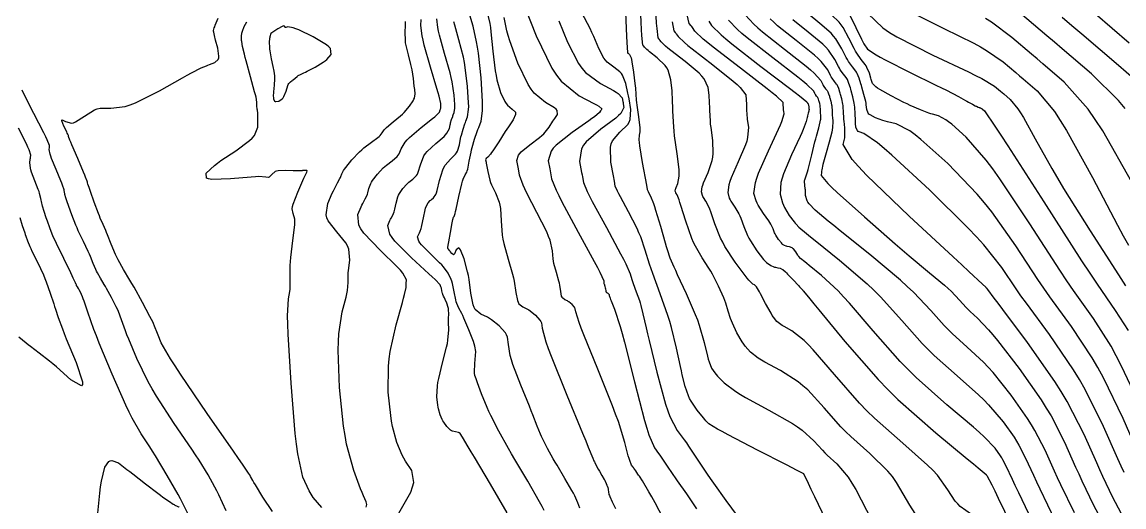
# Model space of a CAD drawing. Header units: metres. Extents: x 837476 to 838477, y 1189012 to 1191014.
# Drawn here: x 837574.9 to 837694.9, y 1190536.4 to 1190589.2 of the extents above; entities that cross this region are included whole.
import ezdxf

# ---------------------------------------------------------------- set-up
doc = ezdxf.new("R2010")
doc.units = ezdxf.units.M
doc.header["$LTSCALE"] = 0.3
doc.layers.add('COTAS 10', color=1, linetype='Continuous')
doc.layers.add('COTAS INT', color=252, linetype='Continuous')

msp = doc.modelspace()

# ---------------------------------------------------------------- linework, layer by layer
at = {"layer": 'COTAS 10'}
for points in [[(837640.499, 1190592.951), (837640.69, 1190588.519), (837640.727, 1190587.672), (837640.757, 1190586.991), (837640.811, 1190585.905), (837640.821, 1190585.894), (837640.827, 1190585.886), (837640.838, 1190585.869), (837640.879, 1190585.83), (837640.901, 1190585.812), (837640.927, 1190585.791), (837641.058, 1190585.69), (837641.221, 1190585.317), (837641.267, 1190585.124), (837641.314, 1190584.893), (837641.486, 1190583.738), (837641.63, 1190582.517), (837641.658, 1190582.245), (837641.681, 1190582.002), (837641.723, 1190581.361), (837641.773, 1190580.707), (837641.801, 1190580.456), (837641.836, 1190580.174), (837642.012, 1190578.901), (837642.158, 1190577.699), (837642.173, 1190577.461), (837642.178, 1190577.265), (837642.106, 1190576.899), (837642.07, 1190576.382), (837642.098, 1190576.089), (837642.142, 1190575.732), (837642.439, 1190573.906), (837642.88, 1190571.448), (837642.968, 1190570.961), (837643.029, 1190570.818), (837643.064, 1190570.748), (837643.107, 1190570.666), (837643.326, 1190570.258), (837643.657, 1190569.454), (837643.77, 1190569.122), (837643.892, 1190568.742), (837644.411, 1190566.973), (837644.922, 1190565.18), (837645.039, 1190564.785), (837645.146, 1190564.435), (837645.446, 1190563.535), (837645.858, 1190562.566), (837646.035, 1190562.173), (837646.24, 1190561.724), (837647.21, 1190559.652), (837648.21, 1190557.357), (837648.434, 1190556.768), (837648.636, 1190556.2), (837649.175, 1190554.316), (837649.534, 1190552.822), (837649.623, 1190552.499), (837649.706, 1190552.216), (837649.968, 1190551.52), (837650.321, 1190551.008), (837650.462, 1190550.84), (837650.622, 1190550.661), (837651.357, 1190549.918), (837652.625, 1190548.964), (837653.122, 1190548.652), (837653.681, 1190548.318), (837656.226, 1190546.935), (837658.775, 1190545.501), (837659.337, 1190545.135), (837659.836, 1190544.782), (837661.12, 1190543.617), (837662.036, 1190542.579), (837662.303, 1190542.305), (837662.575, 1190542.037), (837663.608, 1190541.12), (837664.843, 1190539.637), (837665.243, 1190539.011), (837665.668, 1190538.293), (837667.412, 1190534.925)], [(837625.567, 1190590.252), (837625.831, 1190589.05), (837625.899, 1190588.615), (837625.964, 1190588.137), (837626.183, 1190586.041), (837626.435, 1190583.898), (837626.522, 1190583.39), (837626.616, 1190582.92), (837627.018, 1190581.528), (837627.486, 1190580.551), (837627.622, 1190580.342), (837627.761, 1190580.159), (837628.284, 1190579.722), (837628.628, 1190579.382), (837628.655, 1190579.261), (837628.651, 1190579.128), (837628.388, 1190578.552), (837627.869, 1190577.792), (837627.705, 1190577.543), (837627.531, 1190577.277), (837626.829, 1190576.181), (837626.18, 1190575.187), (837626.039, 1190574.986), (837625.916, 1190574.818), (837625.613, 1190574.478), (837625.462, 1190574.358), (837625.435, 1190574.329), (837625.413, 1190574.3), (837625.388, 1190574.208), (837625.432, 1190573.961), (837625.455, 1190573.834), (837625.617, 1190572.922), (837625.846, 1190572.002), (837625.932, 1190571.75), (837626.027, 1190571.498), (837626.455, 1190570.596), (837626.852, 1190569.584), (837626.928, 1190569.262), (837626.989, 1190568.923), (837627.088, 1190567.55), (837627.204, 1190566.008), (837627.275, 1190565.562), (837627.364, 1190565.107), (837627.827, 1190563.398), (837628.306, 1190561.77), (837628.405, 1190561.367), (837628.489, 1190560.985), (837628.671, 1190559.777), (837628.839, 1190558.882), (837628.914, 1190558.697), (837629.001, 1190558.538), (837629.42, 1190558.191), (837629.94, 1190557.95), (837630.091, 1190557.859), (837630.245, 1190557.757), (837630.828, 1190557.297), (837631.304, 1190556.756), (837631.392, 1190556.601), (837631.46, 1190556.446), (837631.545, 1190555.868), (837631.929, 1190554.393), (837632.186, 1190553.672), (837632.508, 1190552.815), (837634.212, 1190548.59), (837635.945, 1190544.425), (837636.284, 1190543.606), (837636.562, 1190542.932), (837637.061, 1190541.706), (837637.179, 1190541.413), (837637.218, 1190541.328), (837637.258, 1190541.241), (837637.427, 1190540.911), (837637.634, 1190540.539), (837637.699, 1190540.426), (837637.767, 1190540.308), (837638.042, 1190539.844), (837638.294, 1190539.411), (837638.348, 1190539.312), (837638.395, 1190539.221), (837638.506, 1190538.971), (837638.572, 1190538.787), (837638.59, 1190538.738), (837638.608, 1190538.691), (837638.672, 1190538.528), (837638.722, 1190538.362), (837638.732, 1190538.313), (837638.739, 1190538.262), (837638.751, 1190538.068), (837638.812, 1190537.772), (837638.851, 1190537.658), (837638.9, 1190537.53), (837639.155, 1190536.951), (837639.515, 1190536.225)], [(837696.494, 1190542.106), (837694.758, 1190546.051), (837692.632, 1190550.468), (837692.027, 1190551.577), (837691.414, 1190552.636), (837689.144, 1190556.051), (837686.806, 1190559.282), (837686.152, 1190560.226), (837685.494, 1190561.19), (837683.093, 1190564.851), (837680.483, 1190568.534), (837679.695, 1190569.512), (837678.877, 1190570.473), (837675.686, 1190573.794), (837672.77, 1190576.41), (837672.126, 1190576.925), (837671.552, 1190577.35), (837670.073, 1190578.133), (837669.109, 1190578.348), (837668.861, 1190578.415), (837668.622, 1190578.485), (837667.823, 1190578.767), (837667.224, 1190579.092), (837667.109, 1190579.19), (837667.016, 1190579.292), (837666.867, 1190579.687), (837666.817, 1190580.191), (837666.787, 1190580.361), (837666.75, 1190580.544), (837666.559, 1190581.314), (837666.335, 1190582.107), (837666.278, 1190582.305), (837666.223, 1190582.492), (837666.04, 1190583.089), (837665.824, 1190583.606), (837665.748, 1190583.743), (837665.664, 1190583.877), (837665.302, 1190584.34), (837664.879, 1190584.912), (837664.756, 1190585.115), (837664.632, 1190585.338), (837664.164, 1190586.302), (837663.501, 1190587.387), (837663.254, 1190587.685), (837662.979, 1190587.983), (837661.756, 1190589.052), (837660.499, 1190590.116)], [(837602.015, 1190587.971), (837601.899, 1190587.596), (837601.887, 1190587.517), (837601.876, 1190587.428), (837601.842, 1190587.022), (837601.856, 1190586.454), (837601.876, 1190586.262), (837601.901, 1190586.056), (837602.051, 1190585.19), (837602.219, 1190584.369), (837602.256, 1190584.192), (837602.29, 1190584.036), (837602.382, 1190583.656), (837602.418, 1190583.306), (837602.418, 1190583.17), (837602.412, 1190583.016), (837602.355, 1190582.318), (837602.293, 1190581.6), (837602.285, 1190581.434), (837602.28, 1190581.282), (837602.296, 1190580.85), (837602.412, 1190580.606), (837602.47, 1190580.572), (837602.539, 1190580.553), (837602.884, 1190580.605), (837603.259, 1190580.862), (837603.347, 1190580.972), (837603.428, 1190581.099), (837603.664, 1190581.697), (837603.853, 1190582.283), (837603.904, 1190582.403), (837603.955, 1190582.504), (837604.134, 1190582.715), (837604.32, 1190582.83), (837604.375, 1190582.87), (837604.431, 1190582.914), (837604.645, 1190583.102), (837604.87, 1190583.292), (837604.933, 1190583.337), (837604.997, 1190583.378), (837605.229, 1190583.5), (837605.616, 1190583.684), (837605.777, 1190583.765), (837605.961, 1190583.859), (837606.822, 1190584.307), (837607.709, 1190584.842), (837607.909, 1190584.991), (837608.091, 1190585.141), (837608.583, 1190585.684), (837608.506, 1190586.31), (837608.329, 1190586.512), (837608.083, 1190586.726), (837606.633, 1190587.601), (837605.055, 1190588.348), (837604.73, 1190588.481), (837604.453, 1190588.582), (837603.856, 1190588.683), (837603.63, 1190588.627), (837603.588, 1190588.63), (837603.554, 1190588.641), (837603.505, 1190588.747), (837603.396, 1190588.799), (837603.325, 1190588.776), (837603.235, 1190588.737), (837602.765, 1190588.46), (837602.015, 1190587.971)], [(837612.371, 1190536.399), (837612.422, 1190536.536), (837612.453, 1190536.659), (837612.402, 1190536.975), (837612.082, 1190537.63), (837611.944, 1190537.965), (837611.785, 1190538.367), (837611.033, 1190540.376), (837610.256, 1190543.248), (837610.081, 1190544.194), (837609.923, 1190545.206), (837609.499, 1190549.405), (837609.355, 1190553.485), (837609.373, 1190554.421), (837609.417, 1190555.274), (837609.787, 1190557.656), (837610.209, 1190559.264), (837610.285, 1190559.629), (837610.345, 1190559.959), (837610.414, 1190560.859), (837610.416, 1190561.639), (837610.432, 1190561.893), (837610.456, 1190562.164), (837610.6, 1190563.278), (837610.497, 1190564.494), (837610.365, 1190564.828), (837610.188, 1190565.161), (837609.176, 1190566.356), (837608.233, 1190567.555), (837608.099, 1190567.892), (837608.021, 1190568.23), (837608.199, 1190569.467), (837608.693, 1190570.572), (837608.814, 1190570.826), (837608.928, 1190571.059), (837609.281, 1190571.715), (837609.536, 1190572.172), (837609.588, 1190572.279), (837609.633, 1190572.378), (837609.726, 1190572.664), (837609.921, 1190573.041), (837610.03, 1190573.197), (837610.162, 1190573.374), (837610.835, 1190574.201), (837611.667, 1190575.088), (837611.899, 1190575.304), (837612.131, 1190575.507), (837612.976, 1190576.134), (837613.669, 1190576.619), (837613.806, 1190576.733), (837613.919, 1190576.838), (837614.127, 1190577.144), (837614.342, 1190577.477), (837614.458, 1190577.598), (837614.6, 1190577.733), (837615.317, 1190578.327), (837616.125, 1190579.001), (837616.323, 1190579.186), (837616.511, 1190579.371), (837617.096, 1190580.035), (837617.502, 1190580.643), (837617.577, 1190580.793), (837617.636, 1190580.935), (837617.71, 1190581.381), (837617.664, 1190581.878), (837617.646, 1190582.052), (837617.626, 1190582.242), (837617.534, 1190583.062), (837617.385, 1190584.017), (837617.328, 1190584.292), (837617.264, 1190584.572), (837616.979, 1190585.621), (837616.725, 1190586.662), (837616.681, 1190586.936), (837616.648, 1190587.204), (837616.626, 1190588.12), (837616.665, 1190588.831), (837616.67, 1190588.97), (837616.674, 1190589.083), (837616.669, 1190589.284)], [(837649.664, 1190589.302), (837649.984, 1190588.818), (837651.009, 1190587.809), (837651.538, 1190587.364), (837652.173, 1190586.847), (837655.351, 1190584.381), (837658.471, 1190582.004), (837659.07, 1190581.543), (837659.554, 1190581.167), (837660.344, 1190580.52), (837660.382, 1190580.441), (837660.393, 1190580.422), (837660.403, 1190580.406), (837660.438, 1190580.358), (837660.468, 1190580.32), (837660.475, 1190580.309), (837660.481, 1190580.298), (837660.499, 1190580.255), (837660.514, 1190580.206), (837660.518, 1190580.19), (837660.523, 1190580.174), (837660.542, 1190580.109), (837660.557, 1190580.037), (837660.561, 1190580.016), (837660.563, 1190579.996), (837660.568, 1190579.919), (837660.57, 1190579.839), (837660.572, 1190579.815), (837660.574, 1190579.792), (837660.583, 1190579.701), (837660.579, 1190579.58), (837660.572, 1190579.537), (837660.563, 1190579.49), (837660.509, 1190579.286), (837660.431, 1190579.006), (837660.407, 1190578.91), (837660.381, 1190578.807), (837660.275, 1190578.371), (837659.961, 1190577.521), (837659.803, 1190577.158), (837659.615, 1190576.738), (837658.68, 1190574.759), (837657.799, 1190572.678), (837657.646, 1190572.194), (837657.531, 1190571.75), (837657.441, 1190570.479), (837657.692, 1190569.509), (837657.793, 1190569.255), (837657.906, 1190569.007), (837658.425, 1190568.161), (837658.957, 1190567.471), (837659.078, 1190567.32), (837659.188, 1190567.188), (837659.492, 1190566.856), (837660.308, 1190566.178), (837660.741, 1190565.827), (837661.263, 1190565.405), (837663.897, 1190563.29), (837666.899, 1190560.711), (837667.653, 1190559.996), (837668.374, 1190559.281), (837670.699, 1190556.695), (837672.9, 1190554.197), (837673.543, 1190553.538), (837674.2, 1190552.893), (837676.695, 1190550.68), (837679.038, 1190548.625), (837679.6, 1190548.079), (837680.125, 1190547.543), (837681.707, 1190545.693), (837682.897, 1190543.996), (837683.175, 1190543.557), (837683.43, 1190543.132), (837684.163, 1190541.707), (837685.012, 1190539.852), (837685.339, 1190539.155), (837685.707, 1190538.378), (837687.368, 1190534.911)], [(837695.72, 1190571.764), (837692.553, 1190577.357), (837691.741, 1190578.602), (837690.958, 1190579.716), (837688.366, 1190582.646), (837686.024, 1190584.654), (837685.398, 1190585.188), (837684.783, 1190585.712), (837682.646, 1190587.525), (837680.435, 1190589.181), (837679.774, 1190589.606)], [(837574.694, 1190567.91), (837574.95, 1190567.057), (837575.22, 1190566.251), (837575.283, 1190566.062), (837575.342, 1190565.888), (837575.517, 1190565.386), (837575.772, 1190564.781), (837575.881, 1190564.543), (837576.007, 1190564.275), (837576.604, 1190563.05), (837577.249, 1190561.665), (837577.406, 1190561.295), (837577.554, 1190560.932), (837578.008, 1190559.672), (837578.376, 1190558.527), (837578.47, 1190558.237), (837578.559, 1190557.958), (837578.852, 1190557.048), (837579.316, 1190555.787), (837579.515, 1190555.287), (837579.743, 1190554.722), (837580.821, 1190552.136), (837581.51, 1190550.017), (837581.493, 1190549.746), (837581.388, 1190549.612), (837580.258, 1190550.268), (837578.684, 1190551.655), (837578.298, 1190551.982), (837577.934, 1190552.283), (837576.8, 1190553.165), (837575.855, 1190553.867), (837575.611, 1190554.055), (837575.374, 1190554.24), (837574.58, 1190554.885)]]:
    msp.add_lwpolyline(points, dxfattribs=at)
at = {"layer": 'COTAS INT'}
for points in [[(837673.111, 1190534.167), (837671.56, 1190536.597), (837670.112, 1190539.083), (837669.652, 1190539.708), (837669.167, 1190540.306), (837667.198, 1190542.235), (837665.137, 1190544.064), (837664.594, 1190544.598), (837664.061, 1190545.144), (837662.235, 1190547.217), (837660.44, 1190549.145), (837659.928, 1190549.601), (837659.408, 1190550.022), (837657.476, 1190551.261), (837655.773, 1190552.186), (837655.399, 1190552.409), (837655.067, 1190552.619), (837654.219, 1190553.257), (837653.644, 1190553.913), (837653.484, 1190554.133), (837653.324, 1190554.371), (837652.743, 1190555.369), (837652.243, 1190556.405), (837652.133, 1190556.666), (837652.036, 1190556.917), (837651.789, 1190557.731), (837651.529, 1190558.596), (837651.423, 1190558.879), (837651.303, 1190559.181), (837650.748, 1190560.431), (837650.077, 1190561.741), (837649.883, 1190562.083), (837649.687, 1190562.414), (837648.948, 1190563.533), (837648.213, 1190564.789), (837648.019, 1190565.207), (837647.829, 1190565.655), (837647.176, 1190567.528), (837646.648, 1190569.225), (837646.536, 1190569.564), (837646.44, 1190569.845), (837646.217, 1190570.384), (837646.112, 1190570.546), (837646.09, 1190570.589), (837646.071, 1190570.632), (837646.028, 1190570.78), (837646.057, 1190570.996), (837646.085, 1190571.082), (837646.12, 1190571.179), (837646.316, 1190571.62), (837646.453, 1190572.431), (837646.452, 1190572.76), (837646.434, 1190573.135), (837646.225, 1190574.868), (837645.961, 1190576.81), (837645.908, 1190577.318), (837645.863, 1190577.812), (837645.773, 1190579.486), (837645.719, 1190580.979), (837645.697, 1190581.358), (837645.672, 1190581.722), (837645.555, 1190582.916), (837645.244, 1190583.951), (837645.097, 1190584.216), (837644.923, 1190584.47), (837644.072, 1190585.31), (837643.234, 1190585.958), (837643.067, 1190586.093), (837642.929, 1190586.208), (837642.667, 1190586.459), (837642.594, 1190586.57), (837642.575, 1190586.596), (837642.556, 1190586.62), (837642.492, 1190586.69), (837642.4, 1190587.741), (837642.363, 1190588.383), (837642.322, 1190589.178), (837642.134, 1190593.316)], [(837629.587, 1190591.025), (837630.892, 1190587.695), (837632.589, 1190584.183), (837633.087, 1190583.428), (837633.599, 1190582.766), (837635.549, 1190581.162), (837637.168, 1190580.343), (837637.47, 1190580.178), (837637.709, 1190580.039), (837638.044, 1190579.756), (837637.957, 1190579.628), (837637.93, 1190579.586), (837637.9, 1190579.542), (837637.782, 1190579.357), (837637.248, 1190578.903), (837636.956, 1190578.688), (837636.602, 1190578.434), (837634.805, 1190577.198), (837633.066, 1190575.816), (837632.749, 1190575.471), (837632.503, 1190575.142), (837632.208, 1190574.087), (837632.365, 1190573.211), (837632.404, 1190572.994), (837632.441, 1190572.789), (837632.557, 1190572.138), (837633.066, 1190570.897), (837633.35, 1190570.32), (837633.696, 1190569.64), (837635.465, 1190566.343), (837637.215, 1190563.118), (837637.548, 1190562.486), (837637.817, 1190561.966), (837638.243, 1190561.027), (837638.259, 1190560.817), (837638.269, 1190560.757), (837638.281, 1190560.695), (837638.344, 1190560.462), (837638.409, 1190560.241), (837638.422, 1190560.186), (837638.434, 1190560.134), (837638.459, 1190559.97), (837638.481, 1190559.848), (837638.492, 1190559.823), (837638.503, 1190559.801), (837638.56, 1190559.754), (837638.631, 1190559.721), (837638.652, 1190559.709), (837638.673, 1190559.695), (837638.752, 1190559.632), (837638.817, 1190559.559), (837638.829, 1190559.538), (837638.838, 1190559.516), (837638.85, 1190559.438), (837638.934, 1190559.16), (837638.989, 1190559.014), (837639.058, 1190558.837), (837639.421, 1190557.946), (837640.031, 1190556.073), (837640.255, 1190555.277), (837640.503, 1190554.36), (837641.599, 1190550.045), (837642.691, 1190545.838), (837642.937, 1190544.988), (837643.158, 1190544.276), (837643.75, 1190542.844), (837644.216, 1190542.229), (837644.357, 1190542.032), (837644.503, 1190541.824), (837645.072, 1190540.974), (837645.773, 1190539.929), (837646.001, 1190539.597), (837646.244, 1190539.247), (837647.246, 1190537.828), (837648.321, 1190536.221)], [(837635.628, 1190536.286), (837635.426, 1190536.85), (837635.084, 1190537.616), (837634.941, 1190537.892), (837634.776, 1190538.196), (837634.005, 1190539.524), (837633.164, 1190540.942), (837632.955, 1190541.303), (837632.755, 1190541.65), (837632.122, 1190542.788), (837631.606, 1190543.799), (837631.48, 1190544.066), (837631.363, 1190544.327), (837631.001, 1190545.223), (837630.537, 1190546.427), (837630.355, 1190546.882), (837630.149, 1190547.39), (837629.211, 1190549.663), (837628.345, 1190551.933), (837628.185, 1190552.439), (837628.06, 1190552.892), (837627.893, 1190554.083), (837627.771, 1190554.91), (837627.673, 1190555.133), (837627.548, 1190555.354), (837626.866, 1190556.129), (837626.032, 1190556.787), (837625.811, 1190556.934), (837625.595, 1190557.065), (837624.85, 1190557.41), (837624.25, 1190557.907), (837624.125, 1190558.134), (837624.018, 1190558.399), (837623.778, 1190559.681), (837623.59, 1190561.187), (837623.515, 1190561.593), (837623.43, 1190561.995), (837623.043, 1190563.408), (837622.638, 1190564.402), (837622.542, 1190564.539), (837622.453, 1190564.616), (837622.191, 1190564.397), (837621.984, 1190563.963), (837621.929, 1190563.906), (837621.877, 1190563.875), (837621.697, 1190563.989), (837621.541, 1190564.24), (837621.504, 1190564.295), (837621.468, 1190564.344), (837621.359, 1190564.47), (837621.285, 1190564.544), (837621.272, 1190564.561), (837621.262, 1190564.575), (837621.253, 1190564.613), (837621.263, 1190564.636), (837621.265, 1190564.641), (837621.268, 1190564.646), (837621.275, 1190564.66), (837621.325, 1190564.918), (837621.354, 1190565.077), (837621.389, 1190565.274), (837621.573, 1190566.302), (837621.76, 1190567.333), (837621.798, 1190567.533), (837621.831, 1190567.695), (837621.897, 1190567.97), (837621.924, 1190567.999), (837621.931, 1190568.006), (837621.939, 1190568.013), (837621.967, 1190568.033), (837622.059, 1190568.378), (837622.107, 1190568.589), (837622.166, 1190568.851), (837622.459, 1190570.212), (837622.783, 1190571.599), (837622.861, 1190571.876), (837622.935, 1190572.107), (837623.157, 1190572.555), (837623.341, 1190572.872), (837623.39, 1190573.02), (837623.439, 1190573.194), (837623.607, 1190574.044), (837623.796, 1190575.037), (837623.857, 1190575.302), (837623.922, 1190575.563), (837624.19, 1190576.471), (837624.476, 1190577.307), (837624.553, 1190577.523), (837624.629, 1190577.732), (837624.893, 1190578.428), (837625.049, 1190579.545), (837625.056, 1190580.019), (837625.048, 1190580.564), (837624.89, 1190583.127), (837624.599, 1190585.834), (837624.507, 1190586.47), (837624.411, 1190587.056), (837624.02, 1190588.765), (837623.685, 1190589.953)], [(837663.265, 1190533.253), (837661.223, 1190537.503), (837660.833, 1190538.315), (837660.519, 1190538.967), (837660.018, 1190540.006), (837660.013, 1190540.01), (837660.011, 1190540.011), (837660.01, 1190540.013), (837660.006, 1190540.018), (837659.232, 1190540.419), (837658.745, 1190540.669), (837658.141, 1190540.98), (837654.976, 1190542.609), (837651.772, 1190544.275), (837651.143, 1190544.61), (837650.625, 1190544.89), (837649.689, 1190545.444), (837649.37, 1190545.793), (837649.241, 1190545.944), (837649.095, 1190546.119), (837648.424, 1190546.945), (837647.742, 1190547.938), (837647.59, 1190548.217), (837647.454, 1190548.499), (837647.093, 1190549.533), (837646.795, 1190550.809), (837646.698, 1190551.244), (837646.594, 1190551.714), (837646.168, 1190553.704), (837645.612, 1190555.962), (837645.427, 1190556.601), (837645.229, 1190557.245), (837644.401, 1190559.623), (837643.594, 1190561.822), (837643.408, 1190562.354), (837643.239, 1190562.853), (837642.768, 1190564.376), (837642.265, 1190565.81), (837642.076, 1190566.253), (837641.866, 1190566.715), (837640.927, 1190568.55), (837640.052, 1190570.175), (837639.881, 1190570.505), (837639.742, 1190570.783), (837639.497, 1190571.353), (837639.4, 1190571.895), (837639.299, 1190572.462), (837639.029, 1190573.966), (837638.981, 1190575.57), (837639.066, 1190575.94), (837639.193, 1190576.277), (837640.009, 1190577.227), (837640.855, 1190578.055), (837641.001, 1190578.316), (837641.109, 1190578.591), (837641.182, 1190579.698), (837640.992, 1190580.859), (837640.935, 1190581.167), (837640.876, 1190581.47), (837640.644, 1190582.519), (837640.292, 1190583.409), (837640.157, 1190583.612), (837640.006, 1190583.796), (837639.323, 1190584.304), (837638.597, 1190584.847), (837638.418, 1190585.053), (837638.249, 1190585.284), (837637.718, 1190586.32), (837637.15, 1190587.645), (837636.957, 1190588.058), (837636.748, 1190588.49), (837635.866, 1190590.219)], [(837678.269, 1190535.588), (837677.052, 1190536.452), (837676.763, 1190536.734), (837676.496, 1190537.033), (837675.707, 1190538.269), (837674.557, 1190539.873), (837674.062, 1190540.405), (837673.49, 1190540.975), (837670.788, 1190543.35), (837667.7, 1190546.091), (837666.885, 1190546.892), (837666.087, 1190547.71), (837663.35, 1190550.816), (837661.045, 1190553.509), (837660.519, 1190554.067), (837660.042, 1190554.543), (837658.725, 1190555.587), (837657.866, 1190556.054), (837657.677, 1190556.167), (837657.509, 1190556.273), (837657.081, 1190556.595), (837656.717, 1190557.065), (837656.59, 1190557.264), (837656.452, 1190557.493), (837655.859, 1190558.569), (837655.301, 1190559.62), (837655.185, 1190559.833), (837655.086, 1190560.013), (837654.867, 1190560.384), (837654.737, 1190560.522), (837654.694, 1190560.556), (837654.647, 1190560.587), (837654.452, 1190560.684), (837654.03, 1190561.097), (837653.84, 1190561.328), (837653.618, 1190561.609), (837652.552, 1190563.048), (837651.438, 1190564.768), (837651.186, 1190565.227), (837650.959, 1190565.678), (837650.34, 1190567.245), (837649.91, 1190568.546), (837649.801, 1190568.831), (837649.696, 1190569.082), (837649.355, 1190569.713), (837649.092, 1190570.118), (837649.037, 1190570.227), (837648.99, 1190570.333), (837648.881, 1190570.705), (837648.956, 1190571.247), (837649.024, 1190571.461), (837649.112, 1190571.703), (837649.602, 1190572.809), (837650.059, 1190574.129), (837650.126, 1190574.507), (837650.168, 1190574.889), (837650.105, 1190576.313), (837649.916, 1190577.709), (837649.877, 1190578.073), (837649.845, 1190578.428), (837649.781, 1190579.631), (837649.742, 1190580.703), (837649.726, 1190580.975), (837649.708, 1190581.237), (837649.624, 1190582.095), (837649.175, 1190583.009), (837648.927, 1190583.307), (837648.625, 1190583.624), (837647.087, 1190584.93), (837645.541, 1190586.126), (837645.234, 1190586.374), (837644.979, 1190586.585), (837644.497, 1190587.049), (837644.362, 1190587.253), (837644.326, 1190587.301), (837644.291, 1190587.345), (837644.173, 1190587.475), (837644.042, 1190588.491), (837644, 1190589.094), (837643.955, 1190589.837)], [(837685.275, 1190534.068), (837683.416, 1190537.933), (837683.036, 1190538.727), (837682.715, 1190539.401), (837682.045, 1190540.838), (837681.684, 1190541.538), (837681.559, 1190541.747), (837681.423, 1190541.962), (837680.838, 1190542.796), (837679.633, 1190544.056), (837679.105, 1190544.541), (837678.492, 1190545.084), (837675.58, 1190547.537), (837672.244, 1190550.496), (837671.365, 1190551.359), (837670.505, 1190552.24), (837667.562, 1190555.58), (837664.983, 1190558.613), (837664.354, 1190559.302), (837663.762, 1190559.925), (837661.929, 1190561.628), (837660.612, 1190562.687), (837660.346, 1190562.904), (837660.121, 1190563.087), (837659.665, 1190563.472), (837659.475, 1190563.682), (837659.419, 1190563.756), (837659.361, 1190563.835), (837659.14, 1190564.178), (837658.896, 1190564.496), (837658.825, 1190564.561), (837658.752, 1190564.615), (837658.474, 1190564.726), (837658.21, 1190564.773), (837658.147, 1190564.787), (837658.087, 1190564.802), (837657.904, 1190564.859), (837657.711, 1190565.001), (837657.645, 1190565.069), (837657.573, 1190565.15), (837657.266, 1190565.546), (837656.965, 1190566.01), (837656.897, 1190566.134), (837656.836, 1190566.256), (837656.669, 1190566.679), (837656.434, 1190567.188), (837656.33, 1190567.364), (837656.209, 1190567.555), (837655.632, 1190568.372), (837655.053, 1190569.264), (837654.932, 1190569.502), (837654.827, 1190569.737), (837654.588, 1190570.554), (837654.752, 1190571.747), (837654.902, 1190572.219), (837655.097, 1190572.751), (837656.176, 1190575.185), (837657.27, 1190577.526), (837657.475, 1190577.999), (837657.637, 1190578.397), (837657.866, 1190579.205), (837657.825, 1190579.506), (837657.817, 1190579.584), (837657.81, 1190579.661), (837657.796, 1190579.92), (837657.788, 1190580.152), (837657.784, 1190580.21), (837657.78, 1190580.267), (837657.762, 1190580.452), (837657.037, 1190581.125), (837656.587, 1190581.49), (837656.029, 1190581.932), (837653.116, 1190584.17), (837650.155, 1190586.461), (837649.566, 1190586.935), (837649.079, 1190587.341), (837648.155, 1190588.228), (837647.896, 1190588.619), (837647.828, 1190588.711), (837647.762, 1190588.796), (837647.535, 1190589.045), (837647.327, 1190589.991)], [(837653.642, 1190589.998), (837654.577, 1190588.967), (837655.004, 1190588.582), (837655.503, 1190588.154), (837657.913, 1190586.25), (837660.274, 1190584.396), (837660.744, 1190584), (837661.133, 1190583.655), (837661.872, 1190582.833), (837662.082, 1190582.4), (837662.138, 1190582.3), (837662.193, 1190582.208), (837662.383, 1190581.951), (837662.546, 1190581.743), (837662.584, 1190581.683), (837662.618, 1190581.621), (837662.715, 1190581.389), (837662.797, 1190581.12), (837662.822, 1190581.036), (837662.848, 1190580.947), (837662.948, 1190580.591), (837663.035, 1190580.199), (837663.052, 1190580.088), (837663.066, 1190579.976), (837663.09, 1190579.562), (837663.106, 1190579.123), (837663.114, 1190578.995), (837663.124, 1190578.865), (837663.175, 1190578.372), (837663.151, 1190577.715), (837663.114, 1190577.481), (837663.064, 1190577.226), (837662.773, 1190576.115), (837662.441, 1190574.979), (837662.364, 1190574.707), (837662.295, 1190574.454), (837662.1, 1190573.693), (837661.979, 1190573.122), (837661.956, 1190572.989), (837661.938, 1190572.866), (837661.908, 1190572.511), (837662.629, 1190571.644), (837663.084, 1190571.198), (837663.65, 1190570.663), (837666.613, 1190567.986), (837669.942, 1190565.073), (837670.738, 1190564.388), (837671.48, 1190563.756), (837673.707, 1190561.913), (837675.347, 1190560.543), (837675.718, 1190560.209), (837676.055, 1190559.895), (837676.973, 1190558.924), (837677.689, 1190558.111), (837677.898, 1190557.897), (837678.112, 1190557.687), (837678.924, 1190556.967), (837680.13, 1190555.707), (837680.592, 1190555.156), (837681.11, 1190554.518), (837683.445, 1190551.487), (837685.846, 1190548.063), (837686.406, 1190547.178), (837686.921, 1190546.319), (837688.401, 1190543.445), (837689.605, 1190540.754), (837689.945, 1190540.011), (837690.288, 1190539.269), (837691.554, 1190536.598), (837692.766, 1190534.325)], [(837696.876, 1190546.92), (837694.61, 1190551.751), (837694.022, 1190552.88), (837693.451, 1190553.919), (837691.533, 1190556.92), (837689.372, 1190559.969), (837688.649, 1190561.039), (837687.871, 1190562.206), (837684.612, 1190567.235), (837681.352, 1190572.128), (837680.574, 1190573.21), (837679.85, 1190574.174), (837677.683, 1190576.667), (837676.117, 1190578.072), (837675.771, 1190578.349), (837675.463, 1190578.577), (837674.669, 1190578.998), (837674.035, 1190579.16), (837673.828, 1190579.226), (837673.608, 1190579.301), (837672.701, 1190579.647), (837671.605, 1190580.128), (837671.267, 1190580.289), (837670.913, 1190580.461), (837669.507, 1190581.18), (837668.283, 1190581.871), (837668.043, 1190582.024), (837667.846, 1190582.162), (837667.495, 1190582.523), (837667.399, 1190582.852), (837667.363, 1190582.97), (837667.324, 1190583.098), (837667.149, 1190583.656), (837666.893, 1190584.267), (837666.802, 1190584.429), (837666.703, 1190584.588), (837666.275, 1190585.137), (837665.774, 1190585.814), (837665.629, 1190586.054), (837665.482, 1190586.317), (837664.928, 1190587.458), (837664.291, 1190588.631), (837664.091, 1190588.914), (837663.88, 1190589.179), (837663.037, 1190589.986)], [(837665.08, 1190589.875), (837665.692, 1190588.614), (837666.288, 1190587.344), (837666.431, 1190587.07), (837666.563, 1190586.83), (837666.962, 1190586.244), (837667.876, 1190585.636), (837668.334, 1190585.382), (837668.88, 1190585.09), (837671.59, 1190583.729), (837674.399, 1190582.348), (837675.007, 1190582.045), (837675.541, 1190581.776), (837676.859, 1190581.087), (837677.601, 1190580.677), (837677.773, 1190580.582), (837677.93, 1190580.497), (837678.374, 1190580.258), (837678.68, 1190580.099), (837678.751, 1190580.064), (837678.815, 1190580.032), (837678.993, 1190579.951), (837679.118, 1190579.904), (837679.149, 1190579.893), (837679.177, 1190579.884), (837679.265, 1190579.862), (837679.374, 1190579.804), (837679.417, 1190579.772), (837679.464, 1190579.734), (837679.68, 1190579.54), (837680.822, 1190577.875), (837681.453, 1190576.908), (837682.221, 1190575.723), (837686.132, 1190569.619), (837690.248, 1190563.222), (837691.146, 1190561.852), (837691.937, 1190560.656), (837693.921, 1190557.789), (837695.304, 1190555.624)], [(837666.987, 1190590.134), (837668.619, 1190588.568), (837669.33, 1190588.086), (837670.154, 1190587.584), (837674.067, 1190585.597), (837677.924, 1190583.789), (837678.712, 1190583.399), (837679.38, 1190583.058), (837680.782, 1190582.226), (837681.415, 1190581.69), (837681.597, 1190581.535), (837681.782, 1190581.377), (837682.474, 1190580.782), (837683.328, 1190579.75), (837683.614, 1190579.315), (837683.922, 1190578.816), (837685.214, 1190576.478), (837687, 1190573.266), (837687.619, 1190572.217), (837688.292, 1190571.098), (837691.174, 1190566.478), (837693.929, 1190562.192), (837694.523, 1190561.284), (837695.043, 1190560.496)], [(837672.131, 1190590.077), (837675.258, 1190588.489), (837678.508, 1190586.903), (837679.243, 1190586.503), (837679.907, 1190586.119), (837681.714, 1190584.876), (837683.099, 1190583.701), (837683.498, 1190583.361), (837683.903, 1190583.015), (837685.42, 1190581.714), (837687.289, 1190579.452), (837687.916, 1190578.5), (837688.59, 1190577.407), (837691.421, 1190572.285), (837694.169, 1190567.076), (837694.792, 1190565.928), (837695.354, 1190564.907)], [(837694.995, 1190579.804), (837694.277, 1190580.656), (837691.311, 1190583.577), (837688.145, 1190586.293), (837687.299, 1190587.015), (837686.467, 1190587.724), (837683.577, 1190590.175)], [(837691.74, 1190590.127), (837695.44, 1190586.957)], [(837602.195, 1190535.903), (837601.138, 1190537.487), (837600.33, 1190538.815), (837600.171, 1190539.08), (837600.04, 1190539.3), (837599.8, 1190539.72), (837599.745, 1190539.841), (837599.731, 1190539.871), (837599.716, 1190539.9), (837599.665, 1190539.994), (837598.934, 1190541.059), (837598.49, 1190541.7), (837597.942, 1190542.491), (837595.094, 1190546.601), (837592.177, 1190550.877), (837591.586, 1190551.773), (837591.09, 1190552.545), (837590.08, 1190554.296), (837589.739, 1190555.117), (837589.665, 1190555.302), (837589.599, 1190555.47), (837589.434, 1190555.926), (837589.154, 1190556.555), (837589.015, 1190556.831), (837588.851, 1190557.151), (837588.037, 1190558.678), (837587.122, 1190560.334), (837586.893, 1190560.736), (837586.676, 1190561.113), (837585.98, 1190562.272), (837585.393, 1190563.303), (837585.244, 1190563.599), (837585.1, 1190563.9), (837584.63, 1190565.025), (837584.233, 1190566.056), (837584.135, 1190566.297), (837584.043, 1190566.519), (837583.752, 1190567.16), (837583.449, 1190567.848), (837583.348, 1190568.1), (837583.24, 1190568.379), (837582.789, 1190569.605), (837582.378, 1190570.758), (837582.296, 1190570.99), (837582.227, 1190571.184), (837582.093, 1190571.57), (837582.053, 1190571.701), (837582.044, 1190571.735), (837582.037, 1190571.767), (837582.018, 1190571.873), (837581.852, 1190572.312), (837581.752, 1190572.553), (837581.628, 1190572.847), (837580.986, 1190574.342), (837580.347, 1190575.827), (837580.226, 1190576.115), (837580.128, 1190576.349), (837579.977, 1190576.748), (837579.982, 1190576.793), (837579.984, 1190576.813), (837579.987, 1190576.841), (837579.909, 1190577.015), (837579.858, 1190577.117), (837579.796, 1190577.242), (837579.466, 1190577.887), (837579.244, 1190578.445), (837579.25, 1190578.515), (837579.285, 1190578.548), (837579.654, 1190578.365), (837580.312, 1190578.199), (837580.528, 1190578.244), (837580.76, 1190578.328), (837581.725, 1190578.96), (837582.813, 1190579.635), (837583.124, 1190579.746), (837583.438, 1190579.825), (837584.607, 1190579.834), (837586.144, 1190580.001), (837586.691, 1190580.179), (837587.29, 1190580.413), (837589.892, 1190581.736), (837592.377, 1190583.148), (837592.903, 1190583.439), (837593.358, 1190583.687), (837594.417, 1190584.219), (837595.008, 1190584.457), (837595.169, 1190584.52), (837595.329, 1190584.581), (837595.897, 1190584.788), (837596.29, 1190585.148), (837596.34, 1190585.305), (837596.365, 1190585.488), (837596.243, 1190586.353), (837596.004, 1190587.22), (837595.955, 1190587.403), (837595.913, 1190587.56), (837595.824, 1190587.923), (837595.793, 1190588.103), (837595.788, 1190588.146), (837595.784, 1190588.185), (837595.781, 1190588.304), (837595.858, 1190588.568), (837595.905, 1190588.7), (837595.963, 1190588.857), (837596.261, 1190589.637)], [(837607.574, 1190536.331), (837606.619, 1190537.45), (837606.387, 1190537.801), (837606.168, 1190538.169), (837605.497, 1190539.647), (837604.945, 1190542.188), (837604.803, 1190543.227), (837604.665, 1190544.411), (837604.204, 1190549.9), (837603.898, 1190555.221), (837603.859, 1190556.3), (837603.838, 1190557.207), (837603.926, 1190559.06), (837604.085, 1190559.87), (837604.109, 1190560.121), (837604.124, 1190560.383), (837604.108, 1190561.424), (837604.11, 1190562.717), (837604.138, 1190563.139), (837604.177, 1190563.587), (837604.416, 1190565.435), (837604.612, 1190567.116), (837604.624, 1190567.46), (837604.619, 1190567.75), (837604.448, 1190568.359), (837604.346, 1190568.875), (837604.385, 1190569.108), (837604.452, 1190569.379), (837604.936, 1190570.681), (837605.496, 1190571.963), (837605.611, 1190572.223), (837605.709, 1190572.44), (837605.921, 1190572.878), (837605.951, 1190573.006), (837605.934, 1190573.028), (837605.906, 1190573.044), (837605.717, 1190573.053), (837605.468, 1190573.029), (837605.403, 1190573.024), (837605.339, 1190573.02), (837605.121, 1190573.009), (837604.765, 1190573.012), (837604.613, 1190573.016), (837604.439, 1190573.022), (837603.62, 1190573.053), (837602.8, 1190573.012), (837602.625, 1190572.971), (837602.472, 1190572.919), (837602.109, 1190572.625), (837601.879, 1190572.35), (837601.811, 1190572.309), (837601.74, 1190572.283), (837601.465, 1190572.319), (837600.702, 1190572.374), (837600.323, 1190572.36), (837599.871, 1190572.335), (837597.632, 1190572.139), (837595.576, 1190572.067), (837595.238, 1190572.118), (837595.002, 1190572.201), (837594.986, 1190572.759), (837595.868, 1190573.596), (837596.197, 1190573.855), (837596.563, 1190574.126), (837598.191, 1190575.202), (837599.697, 1190576.296), (837599.986, 1190576.578), (837600.219, 1190576.85), (837600.598, 1190577.759), (837600.605, 1190578.512), (837600.603, 1190578.687), (837600.6, 1190578.846), (837600.576, 1190579.3), (837600.544, 1190579.627), (837600.535, 1190579.706), (837600.528, 1190579.781), (837600.501, 1190580.013), (837600.485, 1190580.207), (837600.484, 1190580.259), (837600.483, 1190580.31), (837600.493, 1190580.486), (837600.398, 1190581.014), (837600.332, 1190581.287), (837600.248, 1190581.615), (837599.801, 1190583.258), (837599.328, 1190584.981), (837599.228, 1190585.36), (837599.141, 1190585.697), (837598.938, 1190586.556), (837598.847, 1190587.08), (837598.832, 1190587.204), (837598.82, 1190587.32), (837598.812, 1190587.663), (837598.867, 1190587.998), (837598.896, 1190588.108), (837598.931, 1190588.227), (837599.104, 1190588.717), (837599.379, 1190589.221)], [(837615.812, 1190535.493), (837617.235, 1190538.026), (837617.443, 1190538.586), (837617.571, 1190539.085), (837617.36, 1190540.376), (837616.663, 1190541.385), (837616.483, 1190541.705), (837616.309, 1190542.044), (837615.729, 1190543.415), (837615.256, 1190545.163), (837615.149, 1190545.738), (837615.053, 1190546.354), (837614.795, 1190548.91), (837614.811, 1190551.749), (837614.887, 1190552.543), (837614.995, 1190553.341), (837615.647, 1190556.253), (837616.332, 1190558.658), (837616.462, 1190559.137), (837616.565, 1190559.534), (837616.721, 1190560.294), (837616.721, 1190560.561), (837616.727, 1190560.648), (837616.735, 1190560.74), (837616.784, 1190561.122), (837616.382, 1190561.871), (837616.106, 1190562.196), (837615.758, 1190562.572), (837613.905, 1190564.352), (837612.119, 1190566.236), (837611.813, 1190566.676), (837611.589, 1190567.082), (837611.463, 1190568.254), (837611.836, 1190569.088), (837611.927, 1190569.28), (837612.013, 1190569.456), (837612.279, 1190569.951), (837612.483, 1190570.358), (837612.53, 1190570.478), (837612.572, 1190570.602), (837612.688, 1190571.074), (837612.881, 1190571.614), (837612.972, 1190571.781), (837613.079, 1190571.955), (837613.601, 1190572.643), (837614.231, 1190573.316), (837614.407, 1190573.48), (837614.583, 1190573.634), (837615.224, 1190574.109), (837615.766, 1190574.559), (837615.881, 1190574.697), (837615.98, 1190574.841), (837616.21, 1190575.411), (837616.618, 1190576.135), (837616.83, 1190576.377), (837617.085, 1190576.636), (837618.363, 1190577.72), (837619.618, 1190578.705), (837619.859, 1190578.902), (837620.054, 1190579.066), (837620.372, 1190579.386), (837620.392, 1190579.488), (837620.398, 1190579.515), (837620.405, 1190579.542), (837620.432, 1190579.636), (837620.462, 1190579.722), (837620.47, 1190579.745), (837620.477, 1190579.766), (837620.505, 1190579.838), (837620.521, 1190579.953), (837620.521, 1190580.058), (837620.504, 1190580.323), (837620.316, 1190581.123), (837620.206, 1190581.517), (837620.072, 1190581.986), (837619.38, 1190584.303), (837618.702, 1190586.706), (837618.576, 1190587.229), (837618.478, 1190587.69), (837618.347, 1190588.842), (837618.37, 1190589.471)], [(837627.741, 1190535.766), (837625.932, 1190538.882), (837624.166, 1190541.825), (837623.806, 1190542.428), (837623.503, 1190542.94), (837622.875, 1190544.023), (837622.599, 1190544.405), (837622.517, 1190544.474), (837622.434, 1190544.528), (837622.115, 1190544.591), (837621.769, 1190544.654), (837621.669, 1190544.707), (837621.567, 1190544.777), (837621.181, 1190545.158), (837620.822, 1190545.651), (837620.737, 1190545.791), (837620.658, 1190545.932), (837620.424, 1190546.454), (837620.255, 1190547.077), (837620.217, 1190547.283), (837620.183, 1190547.503), (837620.091, 1190548.415), (837620.144, 1190549.591), (837620.201, 1190549.977), (837620.277, 1190550.39), (837620.705, 1190552.099), (837621.14, 1190553.796), (837621.221, 1190554.201), (837621.284, 1190554.577), (837621.367, 1190555.704), (837621.35, 1190556.546), (837621.349, 1190556.743), (837621.35, 1190556.925), (837621.37, 1190557.451), (837621.357, 1190557.887), (837621.337, 1190558.011), (837621.311, 1190558.137), (837621.157, 1190558.606), (837620.982, 1190559.015), (837620.942, 1190559.104), (837620.905, 1190559.182), (837620.803, 1190559.374), (837620.73, 1190559.536), (837620.711, 1190559.595), (837620.694, 1190559.66), (837620.636, 1190559.946), (837620.573, 1190560.244), (837620.551, 1190560.318), (837620.527, 1190560.387), (837620.428, 1190560.603), (837619.886, 1190561.167), (837619.583, 1190561.456), (837619.214, 1190561.803), (837617.33, 1190563.535), (837615.522, 1190565.355), (837615.201, 1190565.757), (837614.958, 1190566.115), (837614.726, 1190567.04), (837614.978, 1190567.604), (837615.04, 1190567.734), (837615.098, 1190567.853), (837615.278, 1190568.187), (837615.43, 1190568.545), (837615.471, 1190568.678), (837615.511, 1190568.826), (837615.649, 1190569.483), (837615.841, 1190570.187), (837615.914, 1190570.365), (837615.996, 1190570.535), (837616.366, 1190571.086), (837616.795, 1190571.544), (837616.915, 1190571.655), (837617.035, 1190571.76), (837617.471, 1190572.084), (837617.864, 1190572.499), (837617.957, 1190572.661), (837618.042, 1190572.844), (837618.293, 1190573.678), (837618.673, 1190574.623), (837618.841, 1190574.877), (837619.035, 1190575.126), (837619.961, 1190575.998), (837620.859, 1190576.76), (837621.036, 1190576.941), (837621.182, 1190577.109), (837621.45, 1190577.605), (837621.526, 1190578.004), (837621.551, 1190578.111), (837621.577, 1190578.216), (837621.685, 1190578.581), (837621.8, 1190578.917), (837621.831, 1190579.004), (837621.861, 1190579.088), (837621.967, 1190579.368), (837622.03, 1190579.817), (837622.033, 1190580.008), (837622.03, 1190580.227), (837621.966, 1190581.257), (837621.744, 1190582.693), (837621.64, 1190583.168), (837621.518, 1190583.676), (837620.927, 1190585.79), (837620.363, 1190587.788), (837620.259, 1190588.223), (837620.177, 1190588.607), (837620.068, 1190589.565)], [(837631.774, 1190536.01), (837631.534, 1190536.472), (837631.258, 1190536.981), (837629.969, 1190539.203), (837628.56, 1190541.577), (837628.21, 1190542.181), (837627.877, 1190542.761), (837626.817, 1190544.665), (837625.953, 1190546.357), (837625.743, 1190546.803), (837625.547, 1190547.24), (837624.942, 1190548.74), (837624.513, 1190549.922), (837624.426, 1190550.158), (837624.354, 1190550.354), (837624.21, 1190550.736), (837624.179, 1190550.989), (837624.178, 1190551.105), (837624.179, 1190551.24), (837624.213, 1190551.893), (837624.261, 1190552.592), (837624.273, 1190552.756), (837624.284, 1190552.908), (837624.316, 1190553.352), (837624.218, 1190553.932), (837624.147, 1190554.17), (837624.056, 1190554.441), (837623.568, 1190555.701), (837623.027, 1190556.963), (837622.903, 1190557.237), (837622.79, 1190557.477), (837622.476, 1190558.07), (837622.25, 1190558.569), (837622.193, 1190558.751), (837622.139, 1190558.951), (837621.962, 1190559.832), (837621.766, 1190560.753), (837621.699, 1190560.979), (837621.626, 1190561.192), (837621.32, 1190561.858), (837620.809, 1190562.541), (837620.607, 1190562.766), (837620.38, 1190563.006), (837619.345, 1190564.003), (837618.404, 1190564.95), (837618.237, 1190565.159), (837618.11, 1190565.345), (837617.989, 1190565.827), (837618.121, 1190566.12), (837618.153, 1190566.188), (837618.183, 1190566.249), (837618.277, 1190566.424), (837618.377, 1190566.732), (837618.412, 1190566.878), (837618.45, 1190567.05), (837618.611, 1190567.892), (837618.801, 1190568.76), (837618.856, 1190568.949), (837618.913, 1190569.115), (837619.131, 1190569.528), (837619.36, 1190569.772), (837619.423, 1190569.831), (837619.487, 1190569.887), (837619.719, 1190570.059), (837619.961, 1190570.438), (837620.032, 1190570.625), (837620.104, 1190570.848), (837620.376, 1190571.945), (837620.728, 1190573.111), (837620.851, 1190573.376), (837620.985, 1190573.616), (837621.559, 1190574.276), (837622.1, 1190574.816), (837622.213, 1190574.981), (837622.31, 1190575.152), (837622.529, 1190575.824), (837622.661, 1190576.521), (837622.704, 1190576.707), (837622.75, 1190576.89), (837622.938, 1190577.526), (837623.138, 1190578.112), (837623.192, 1190578.263), (837623.245, 1190578.41), (837623.43, 1190578.898), (837623.539, 1190579.681), (837623.545, 1190580.013), (837623.539, 1190580.396), (837623.428, 1190582.192), (837623.171, 1190584.264), (837623.074, 1190584.819), (837622.964, 1190585.366), (837622.473, 1190587.278), (837622.024, 1190588.871), (837621.941, 1190589.217)], [(837645.549, 1190533.577), (837643.833, 1190536.839), (837643.473, 1190537.506), (837643.163, 1190538.072), (837642.463, 1190539.262), (837642.123, 1190539.744), (837642.04, 1190539.863), (837641.962, 1190539.976), (837641.724, 1190540.331), (837641.531, 1190540.62), (837641.481, 1190540.691), (837641.433, 1190540.758), (837641.275, 1190540.967), (837641.073, 1190541.454), (837640.998, 1190541.696), (837640.915, 1190541.984), (837640.544, 1190543.415), (837639.831, 1190545.698), (837639.532, 1190546.525), (837639.189, 1190547.435), (837637.584, 1190551.427), (837636.067, 1190555.144), (837635.779, 1190555.883), (837635.549, 1190556.495), (837635.197, 1190557.653), (837635.149, 1190557.981), (837635.11, 1190558.07), (837635.061, 1190558.157), (837634.79, 1190558.465), (837634.459, 1190558.726), (837634.371, 1190558.784), (837634.286, 1190558.836), (837633.99, 1190558.973), (837633.752, 1190559.17), (837633.703, 1190559.26), (837633.66, 1190559.365), (837633.565, 1190559.874), (837633.461, 1190560.559), (837633.414, 1190560.776), (837633.357, 1190561.005), (837633.085, 1190561.93), (837632.822, 1190562.901), (837632.772, 1190563.159), (837632.731, 1190563.413), (837632.666, 1190564.289), (837632.403, 1190565.444), (837632.238, 1190565.874), (837632.033, 1190566.351), (837630.96, 1190568.469), (837629.862, 1190570.569), (837629.641, 1190571.035), (837629.456, 1190571.45), (837629.087, 1190572.53), (837628.961, 1190573.235), (837628.929, 1190573.414), (837628.899, 1190573.586), (837628.798, 1190574.148), (837628.958, 1190574.721), (837629.092, 1190574.9), (837629.264, 1190575.087), (837630.209, 1190575.838), (837631.259, 1190576.626), (837631.498, 1190576.837), (837631.714, 1190577.045), (837632.306, 1190577.769), (837632.716, 1190578.409), (837632.817, 1190578.564), (837632.913, 1190578.71), (837633.216, 1190579.154), (837633.18, 1190579.584), (837633.062, 1190579.719), (837632.898, 1190579.863), (837631.916, 1190580.442), (837630.672, 1190581.482), (837630.342, 1190581.916), (837630.019, 1190582.414), (837628.905, 1190584.738), (837628.024, 1190587.165), (837627.848, 1190587.727), (837627.7, 1190588.242), (837627.411, 1190589.704)], [(837633.368, 1190589.335), (837634.305, 1190587.008), (837635.487, 1190584.7), (837635.864, 1190584.186), (837636.262, 1190583.727), (837637.879, 1190582.516), (837639.311, 1190581.753), (837639.592, 1190581.575), (837639.823, 1190581.411), (837640.24, 1190580.94), (837640.327, 1190580.548), (837640.349, 1190580.435), (837640.37, 1190580.32), (837640.441, 1190579.887), (837640.093, 1190579.258), (837639.851, 1190579.019), (837639.545, 1190578.752), (837637.913, 1190577.554), (837636.317, 1190576.173), (837636.034, 1190575.791), (837635.819, 1190575.408), (837635.618, 1190574.027), (837635.832, 1190572.836), (837635.879, 1190572.574), (837635.921, 1190572.342), (837636.027, 1190571.746), (837636.455, 1190570.747), (837636.698, 1190570.261), (837636.997, 1190569.684), (837638.528, 1190566.842), (837640.074, 1190563.976), (837640.382, 1190563.384), (837640.637, 1190562.878), (837641.125, 1190561.779), (837641.317, 1190561.16), (837641.386, 1190560.957), (837641.461, 1190560.741), (837641.789, 1190559.847), (837642.126, 1190558.88), (837642.206, 1190558.618), (837642.282, 1190558.358), (837642.507, 1190557.44), (837642.857, 1190555.915), (837643.009, 1190555.273), (837643.187, 1190554.535), (837644.03, 1190551.076), (837644.977, 1190547.618), (837645.219, 1190546.881), (837645.453, 1190546.24), (837646.226, 1190544.721), (837646.999, 1190543.701), (837647.232, 1190543.374), (837647.475, 1190543.028), (837648.421, 1190541.618), (837649.507, 1190539.99), (837649.837, 1190539.506), (837650.181, 1190539.008), (837651.53, 1190537.093), (837652.759, 1190535.425)], [(837645.685, 1190589.241), (837645.854, 1190588.26), (837646.027, 1190588.071), (837646.077, 1190588.006), (837646.129, 1190587.936), (837646.326, 1190587.639), (837647.029, 1190586.963), (837647.4, 1190586.654), (837647.848, 1190586.293), (837650.102, 1190584.55), (837652.327, 1190582.778), (837652.757, 1190582.399), (837653.106, 1190582.067), (837653.693, 1190581.273), (837653.744, 1190580.752), (837653.755, 1190580.593), (837653.765, 1190580.427), (837653.788, 1190579.776), (837653.827, 1190579.045), (837653.847, 1190578.829), (837653.87, 1190578.607), (837653.986, 1190577.759), (837653.902, 1190576.643), (837653.801, 1190576.253), (837653.665, 1190575.827), (837652.889, 1190573.997), (837652.104, 1190572.227), (837651.963, 1190571.84), (837651.854, 1190571.497), (837651.734, 1190570.63), (837651.908, 1190570.035), (837651.984, 1190569.864), (837652.073, 1190569.691), (837652.494, 1190569.043), (837652.953, 1190568.318), (837653.066, 1190568.097), (837653.172, 1190567.867), (837653.504, 1190566.962), (837653.897, 1190565.967), (837654.042, 1190565.681), (837654.202, 1190565.389), (837654.909, 1190564.297), (837655.631, 1190563.366), (837655.8, 1190563.176), (837655.957, 1190563.016), (837656.41, 1190562.682), (837656.756, 1190562.56), (837656.844, 1190562.534), (837656.929, 1190562.51), (837657.206, 1190562.451), (837657.444, 1190562.397), (837657.503, 1190562.377), (837657.56, 1190562.354), (837657.741, 1190562.253), (837658.013, 1190562.011), (837658.126, 1190561.899), (837658.256, 1190561.767), (837658.862, 1190561.131), (837659.445, 1190560.508), (837659.559, 1190560.385), (837659.654, 1190560.283), (837659.828, 1190560.094), (837659.864, 1190560.052), (837659.871, 1190560.043), (837659.878, 1190560.036), (837659.892, 1190560.017), (837659.901, 1190560.004), (837659.907, 1190559.994), (837659.919, 1190559.972), (837659.93, 1190559.951), (837659.933, 1190559.946), (837659.936, 1190559.942), (837659.943, 1190559.933), (837659.951, 1190559.927), (837659.954, 1190559.925), (837659.958, 1190559.923), (837659.975, 1190559.913), (837660.675, 1190559.064), (837661.11, 1190558.532), (837661.649, 1190557.872), (837664.465, 1190554.415), (837668.112, 1190550.276), (837669.176, 1190549.185), (837670.262, 1190548.118), (837674.378, 1190544.465), (837677.814, 1190541.644), (837678.472, 1190541.102), (837679.002, 1190540.663), (837679.855, 1190539.941), (837679.882, 1190539.9), (837679.9, 1190539.88), (837679.941, 1190539.851), (837680.473, 1190538.806), (837680.792, 1190538.156), (837681.185, 1190537.349), (837683.225, 1190533.134)], [(837689.461, 1190535.755), (837687.997, 1190538.823), (837687.642, 1190539.583), (837687.308, 1190540.303), (837686.282, 1190542.576), (837685.175, 1190544.726), (837684.791, 1190545.368), (837684.372, 1190546.03), (837682.576, 1190548.59), (837680.618, 1190551.031), (837680.096, 1190551.618), (837679.584, 1190552.166), (837677.809, 1190553.824), (837676.156, 1190555.29), (837675.721, 1190555.718), (837675.295, 1190556.154), (837673.836, 1190557.809), (837671.966, 1190559.786), (837671.282, 1190560.426), (837670.524, 1190561.106), (837667.186, 1190563.895), (837663.959, 1190566.492), (837663.272, 1190567.05), (837662.674, 1190567.539), (837661.262, 1190568.726), (837660.596, 1190569.414), (837660.469, 1190569.589), (837660.366, 1190569.757), (837660.204, 1190570.309), (837660.192, 1190570.795), (837660.184, 1190570.921), (837660.174, 1190571.045), (837660.122, 1190571.463), (837660.098, 1190571.842), (837660.107, 1190571.941), (837660.121, 1190572.037), (837660.228, 1190572.36), (837660.419, 1190572.912), (837660.487, 1190573.153), (837660.562, 1190573.431), (837660.887, 1190574.751), (837661.226, 1190576.156), (837661.31, 1190576.488), (837661.39, 1190576.796), (837661.641, 1190577.701), (837661.813, 1190578.358), (837661.843, 1190578.509), (837661.865, 1190578.648), (837661.879, 1190579.036), (837661.849, 1190579.328), (837661.843, 1190579.405), (837661.838, 1190579.481), (837661.829, 1190579.741), (837661.814, 1190579.986), (837661.806, 1190580.052), (837661.796, 1190580.118), (837661.745, 1190580.35), (837661.686, 1190580.561), (837661.67, 1190580.613), (837661.656, 1190580.663), (837661.607, 1190580.822), (837661.55, 1190580.959), (837661.529, 1190580.996), (837661.507, 1190581.032), (837661.411, 1190581.155), (837661.298, 1190581.307), (837661.265, 1190581.361), (837661.232, 1190581.42), (837661.108, 1190581.677), (837660.343, 1190582.411), (837659.907, 1190582.772), (837659.373, 1190583.2), (837656.632, 1190585.316), (837653.838, 1190587.501), (837653.271, 1190587.973), (837652.793, 1190588.388), (837651.813, 1190589.408)], [(837694.559, 1190535.731), (837693.647, 1190537.441), (837692.579, 1190539.714), (837692.248, 1190540.439), (837691.901, 1190541.204), (837690.52, 1190544.314), (837688.675, 1190547.902), (837688.035, 1190548.97), (837687.34, 1190550.071), (837684.367, 1190554.314), (837681.675, 1190557.908), (837681.158, 1190558.599), (837680.74, 1190559.159), (837680.053, 1190560.083), (837679.938, 1190560.214), (837679.88, 1190560.273), (837679.81, 1190560.342), (837679.465, 1190560.674), (837677.986, 1190562.05), (837677.202, 1190562.777), (837676.255, 1190563.654), (837671.482, 1190568.07), (837666.833, 1190572.549), (837665.964, 1190573.465), (837665.277, 1190574.241), (837664.308, 1190575.874), (837664.464, 1190576.591), (837664.486, 1190576.79), (837664.499, 1190576.988), (837664.471, 1190577.707), (837664.399, 1190578.402), (837664.385, 1190578.585), (837664.373, 1190578.765), (837664.351, 1190579.383), (837664.317, 1190579.966), (837664.297, 1190580.124), (837664.274, 1190580.28), (837664.152, 1190580.832), (837664.01, 1190581.334), (837663.974, 1190581.459), (837663.939, 1190581.578), (837663.824, 1190581.956), (837663.687, 1190582.283), (837663.638, 1190582.369), (837663.585, 1190582.454), (837663.356, 1190582.748), (837663.088, 1190583.11), (837663.011, 1190583.238), (837662.932, 1190583.379), (837662.636, 1190583.989), (837661.922, 1190584.899), (837661.58, 1190585.228), (837661.176, 1190585.592), (837659.194, 1190587.184), (837657.168, 1190588.808), (837656.737, 1190589.192), (837656.361, 1190589.546)], [(837694.87, 1190540.159), (837694.551, 1190540.867), (837694.198, 1190541.655), (837692.639, 1190545.182), (837690.653, 1190549.185), (837690.031, 1190550.274), (837689.377, 1190551.354), (837686.755, 1190555.182), (837684.241, 1190558.595), (837683.655, 1190559.412), (837683.117, 1190560.175), (837681.573, 1190562.467), (837679.615, 1190564.939), (837678.815, 1190565.814), (837677.905, 1190566.772), (837673.689, 1190570.921), (837669.588, 1190574.716), (837668.751, 1190575.45), (837668.043, 1190576.048), (837666.561, 1190577.063), (837666.038, 1190577.238), (837665.934, 1190577.306), (837665.848, 1190577.381), (837665.684, 1190577.723), (837665.644, 1190578.19), (837665.636, 1190578.345), (837665.628, 1190578.511), (837665.612, 1190579.204), (837665.568, 1190579.956), (837665.543, 1190580.16), (837665.512, 1190580.361), (837665.355, 1190581.073), (837665.173, 1190581.721), (837665.126, 1190581.882), (837665.081, 1190582.035), (837664.932, 1190582.522), (837664.755, 1190582.944), (837664.693, 1190583.056), (837664.625, 1190583.166), (837664.329, 1190583.544), (837663.984, 1190584.011), (837663.884, 1190584.177), (837663.782, 1190584.358), (837663.4, 1190585.145), (837662.712, 1190586.143), (837662.417, 1190586.457), (837662.077, 1190586.787), (837660.475, 1190588.118), (837658.834, 1190589.462)], [(837688.152, 1190589.735), (837689.2, 1190588.842), (837690.266, 1190587.932), (837694.257, 1190584.509), (837697.595, 1190581.595)], [(837597.139, 1190535.992), (837596.351, 1190537.716), (837596.139, 1190538.15), (837595.93, 1190538.565), (837595.197, 1190539.911), (837594.195, 1190541.51), (837593.816, 1190542.085), (837593.394, 1190542.718), (837591.502, 1190545.482), (837589.551, 1190548.479), (837589.091, 1190549.259), (837588.665, 1190550.017), (837587.417, 1190552.573), (837586.541, 1190554.686), (837586.35, 1190555.164), (837586.181, 1190555.596), (837585.755, 1190556.771), (837585.418, 1190557.68), (837585.305, 1190557.944), (837585.182, 1190558.213), (837584.667, 1190559.232), (837584.136, 1190560.194), (837584.003, 1190560.427), (837583.877, 1190560.646), (837583.473, 1190561.32), (837583.132, 1190561.918), (837583.045, 1190562.09), (837582.962, 1190562.265), (837582.689, 1190562.918), (837582.371, 1190563.693), (837582.259, 1190563.944), (837582.137, 1190564.21), (837581.61, 1190565.305), (837581.057, 1190566.478), (837580.919, 1190566.794), (837580.787, 1190567.105), (837580.365, 1190568.199), (837580.033, 1190569.135), (837579.958, 1190569.348), (837579.891, 1190569.54), (837579.712, 1190570.066), (837579.6, 1190570.438), (837579.576, 1190570.533), (837579.554, 1190570.624), (837579.5, 1190570.926), (837579.349, 1190571.434), (837579.265, 1190571.656), (837579.164, 1190571.914), (837578.651, 1190573.136), (837578.15, 1190574.353), (837578.057, 1190574.607), (837577.983, 1190574.825), (837577.882, 1190575.313), (837577.907, 1190575.538), (837577.913, 1190575.591), (837577.918, 1190575.64), (837577.935, 1190575.781), (837577.682, 1190576.385), (837577.517, 1190576.726), (837577.312, 1190577.141), (837576.23, 1190579.265), (837575.138, 1190581.376), (837574.927, 1190581.782)], [(837592.977, 1190535.7), (837592.401, 1190536.863), (837592.173, 1190537.288), (837591.914, 1190537.758), (837590.728, 1190539.828), (837589.456, 1190541.96), (837589.142, 1190542.47), (837588.845, 1190542.944), (837587.911, 1190544.363), (837586.925, 1190546.081), (837586.595, 1190546.744), (837586.241, 1190547.488), (837584.755, 1190550.85), (837583.343, 1190554.255), (837583.035, 1190555.026), (837582.762, 1190555.723), (837582.077, 1190557.616), (837581.683, 1190558.805), (837581.594, 1190559.057), (837581.514, 1190559.275), (837581.297, 1190559.787), (837581.15, 1190560.054), (837581.113, 1190560.119), (837581.078, 1190560.18), (837580.965, 1190560.367), (837580.871, 1190560.533), (837580.846, 1190560.581), (837580.823, 1190560.63), (837580.747, 1190560.811), (837580.509, 1190561.33), (837580.383, 1190561.59), (837580.231, 1190561.902), (837579.467, 1190563.451), (837578.666, 1190565.107), (837578.49, 1190565.487), (837578.335, 1190565.832), (837577.941, 1190566.792), (837577.688, 1190567.512), (837577.621, 1190567.705), (837577.555, 1190567.895), (837577.331, 1190568.562), (837577.147, 1190569.174), (837577.107, 1190569.33), (837577.071, 1190569.481), (837576.983, 1190569.978), (837576.845, 1190570.557), (837576.779, 1190570.759), (837576.7, 1190570.98), (837576.317, 1190571.929), (837576.316, 1190571.93), (837575.953, 1190572.88), (837575.888, 1190573.1), (837575.838, 1190573.302), (837575.81, 1190573.623), (837575.787, 1190573.877), (837575.832, 1190574.283), (837575.843, 1190574.379), (837575.853, 1190574.467), (837575.882, 1190574.722), (837575.691, 1190575.298), (837575.562, 1190575.587), (837575.399, 1190575.933), (837574.537, 1190577.654)], [(837583.06, 1190534.644), (837583.38, 1190537.901), (837583.474, 1190538.603), (837583.569, 1190539.219), (837583.929, 1190540.725), (837584.383, 1190541.37), (837584.537, 1190541.444), (837584.704, 1190541.472), (837585.411, 1190541.197), (837586.345, 1190540.502), (837586.655, 1190540.266), (837586.988, 1190540.012), (837588.376, 1190538.936), (837589.706, 1190537.909), (837590.002, 1190537.686), (837590.267, 1190537.489), (837590.964, 1190536.998), (837591.393, 1190536.728), (837591.489, 1190536.67), (837591.576, 1190536.62), (837591.806, 1190536.501), (837591.955, 1190536.43), (837591.991, 1190536.41), (837592.024, 1190536.39)]]:
    msp.add_lwpolyline(points, dxfattribs=at)

doc.saveas('drawing.dxf')
